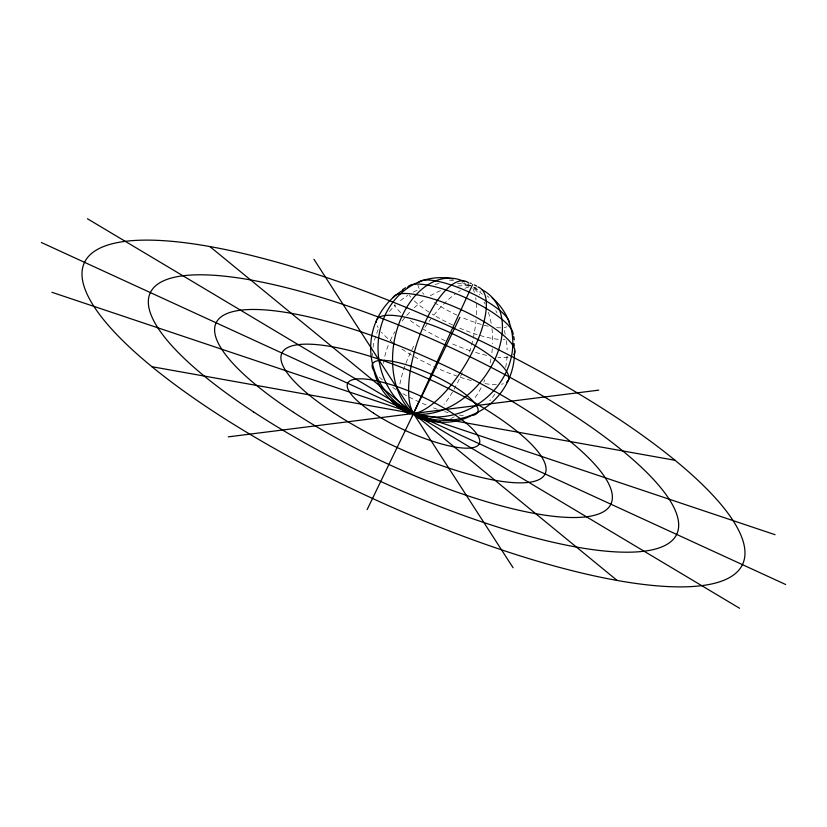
<?xml version="1.0" encoding="UTF-8"?>
<svg xmlns="http://www.w3.org/2000/svg" width="827" height="827" viewBox="0 0 827 827"><rect width="100%" height="100%" fill="white"/><g stroke="black" fill="none" stroke-linecap="round" stroke-linejoin="round"><path stroke-width="0.62" stroke-dasharray="4.13 3.1" d="M383.418 363.384A72.404 49.682 -50.7 0 1 388.339 345.138M390.282 340.579A72.404 49.682 -50.7 0 1 394.955 331.637M402.149 320.99A72.404 49.682 -50.7 0 1 410.626 311.272M414.317 307.706A72.404 49.682 -50.7 0 1 425.161 299.074M430.329 295.777A72.404 49.682 -50.7 0 1 440.925 290.504M457.858 286.049A72.404 49.682 -50.7 0 1 470.439 286.183M503.416 383.738A72.404 18.856 24.6 0 1 501.369 384.204M496.407 384.617A72.404 18.856 24.6 0 1 483.319 383.335M471.266 380.575A72.404 18.856 24.6 0 1 401.054 348.508M393.321 342.988A72.404 18.856 24.6 0 1 381.526 332.258M378.094 327.554A72.404 18.856 24.6 0 1 377.164 325.724M372.377 355.662A72.404 64.723 -32.8 0 1 372.47 353.274M373.07 347.288A72.404 64.723 -32.8 0 1 378.177 329.653M389.465 311.479A72.404 64.723 -32.8 0 1 395.606 304.936M400.444 300.677A72.404 64.723 -32.8 0 1 407.773 295.394M413.345 292.127A72.404 64.723 -32.8 0 1 417.976 289.853M435.012 284.354A72.404 64.723 -32.8 0 1 440.005 283.516M457.445 283.289A72.404 64.723 -32.8 0 1 470.553 286.018M473.964 287.196A72.404 64.723 -32.8 0 1 476.187 288.075M467.513 284.095A72.404 64.444 82.8 0 1 470.666 285.78M473.737 287.651A72.404 64.444 82.8 0 1 482.379 294.329M495.766 310.663A72.404 64.444 82.8 0 1 497.037 312.854M504.284 330.583A72.404 64.444 82.8 0 1 505.214 334.346M506.372 340.693A72.404 64.444 82.8 0 1 507.137 349.707M507.065 356.148A72.404 64.444 82.8 0 1 505.648 367.581M494.846 394.097A72.404 64.444 82.8 0 1 489.708 400.888M449.433 280.095A72.404 69.902 25.8 0 1 455.791 281.139M462.035 282.731A72.404 69.902 25.8 0 1 470.522 285.853M474.026 287.507A72.404 69.902 25.8 0 1 480.766 291.331M487.062 295.839A72.404 69.902 25.8 0 1 489.057 297.482M399.906 384.028A72.404 27.084 -59.2 0 1 414.327 344.983M424.902 327.296A72.404 27.084 -59.2 0 1 430.784 319.057M433.824 315.159A72.404 27.084 -59.2 0 1 455.46 293.843M458.416 291.838A72.404 27.084 -59.2 0 1 460.339 290.659M464.97 288.313A72.404 27.084 -59.2 0 1 469.291 286.845M472.879 288.499A72.404 26.412 -71.5 0 1 474.502 292.696M475.68 297.71A72.404 26.412 -71.5 0 1 476.011 299.922M476.383 303.457A72.404 26.412 -71.5 0 1 476.445 315.407M476.114 319.77A72.404 26.412 -71.5 0 1 469.633 352.044M462.231 372.605A72.404 26.412 -71.5 0 1 444.099 404.331M474.533 288.933A72.404 49.165 -79.9 0 1 479.691 294.939M484.095 302.062A72.404 49.165 -79.9 0 1 485.067 304.005M488.406 312.317A72.404 49.165 -79.9 0 1 491.259 323.781M491.972 328.608A72.404 49.165 -79.9 0 1 492.592 343.67M492.282 348.787A72.404 49.165 -79.9 0 1 491.734 353.915M490.928 359.021A72.404 49.165 -79.9 0 1 489.873 364.076M484.818 379.882A72.404 49.165 -79.9 0 1 483.836 382.198M481.138 387.78A72.404 49.165 -79.9 0 1 474.171 398.955M454.323 416.798A72.404 49.165 -79.9 0 1 450.818 418.493M506.806 326.779A49.93 13.005 24.6 0 1 504.201 327.544M500.78 327.833A49.93 13.005 24.6 0 1 496.603 327.626M488.199 326.231A49.93 13.005 24.6 0 1 461.27 317.092M456.938 315.139A49.93 13.005 24.6 0 1 431.952 300.811M423.962 294.257A49.93 13.005 24.6 0 1 422.442 292.717M419.186 288.478A49.93 13.005 24.6 0 1 417.955 284.953M505.204 339.452A57.921 15.093 24.6 0 1 503.105 339.546M498.257 339.318A57.921 15.093 24.6 0 1 457.269 327.089M452.565 324.97A57.921 15.093 24.6 0 1 432.232 314.126M429.079 312.151A57.921 15.093 24.6 0 1 412.239 298.816M410.719 297.1A57.921 15.093 24.6 0 1 409.458 295.456M508.047 357.119A66.832 17.408 24.6 0 1 497.875 357.233M486.617 355.362A66.832 17.408 24.6 0 1 474.212 352.013M470.036 350.669A66.832 17.408 24.6 0 1 450.581 343.133M445.143 340.683A66.832 17.408 24.6 0 1 408.3 319.077M400.64 312.565A66.832 17.408 24.6 0 1 394.252 304.832M463.347 415.578A57.921 15.093 24.6 0 1 458.706 414.958M448.079 412.59A57.921 15.093 24.6 0 1 444.606 411.598M437.39 409.262A57.921 15.093 24.6 0 1 431.797 407.225M426.143 404.972A57.921 15.093 24.6 0 1 402.294 393.342M396.247 389.734A57.921 15.093 24.6 0 1 391.171 386.436M382.529 379.955A57.921 15.093 24.6 0 1 379.076 376.864"/><path stroke-width="1.24" d="M412.725 414.813L412.373 415.712L472.568 284.612M367.136 509.618L459.864 317.382M402.77 289.481L405.654 287.703M228.252 436.863L598.748 390.137M151.93 366.702L675.07 460.298M51.936 292.303L775.064 534.697M470.449 283.134L471.235 283.465M41.35 242.497L785.65 584.503M474.378 284.901L476.641 286.07M87.424 218.741L739.576 608.258M209.882 246.56L617.118 580.44M313.919 259.264L513.081 567.736M513.743 336.527L514.27 339.856M482.151 289.832A72.404 49.682 -50.7 0 1 481.448 380.927A72.404 49.682 -50.7 0 1 391.988 401.24M376.316 322.437A72.404 18.856 24.6 0 1 450.798 332.95A72.404 18.856 24.6 0 1 506.548 382.281M492.199 297.885A72.404 64.723 -32.8 0 1 476.331 405.178A72.404 64.723 -32.8 0 1 373.99 370.878M477.996 286.959A72.404 27.084 -59.2 0 1 464.485 366.092A72.404 27.084 -59.2 0 1 402.522 409.468M423.445 419.082A72.404 26.412 -71.5 0 1 417.511 341.685A72.404 26.412 -71.5 0 1 468.899 283.154M471.307 415.599A72.404 64.444 82.8 0 1 378.735 358.546A72.404 64.444 82.8 0 1 453.144 278.999M514.528 351.041A72.404 69.902 25.8 0 1 408.879 411.184A72.404 69.902 25.8 0 1 402.987 290.153M514.022 343.505A72.404 69.902 25.8 0 1 514.28 346.017M440.14 421.46A72.404 49.165 -79.9 0 1 394.117 341.716A72.404 49.165 -79.9 0 1 464.536 281.728M418.813 282.286A49.93 13.005 24.6 0 1 469.322 292.2A49.93 13.005 24.6 0 1 509.329 323.874M407.432 287.631A57.921 15.093 24.6 0 1 464.733 297.358A57.921 15.093 24.6 0 1 513.019 334.966M393.063 297.596A66.832 17.408 24.6 0 1 463.523 310.818A66.832 17.408 24.6 0 1 513.825 354.452M373.535 370.165A57.921 15.093 24.6 0 1 431.694 374.486A57.921 15.093 24.6 0 1 472.155 415.485M213.542 411.505A362.009 94.299 24.6 0 0 742.439 564.645A362.009 94.299 24.6 0 0 284.519 264.361A362.009 94.299 24.6 0 0 213.542 411.505M253.538 411.898A289.605 75.443 24.6 0 0 676.651 534.418A289.605 75.443 24.6 0 0 310.321 294.185A289.605 75.443 24.6 0 0 253.538 411.898M293.523 412.301A217.201 56.577 24.6 0 0 610.864 504.181A217.201 56.577 24.6 0 0 336.113 324.019A217.201 56.577 24.6 0 0 293.523 412.301M373.504 413.097A72.404 18.856 24.6 0 0 479.288 443.727A72.404 18.856 24.6 0 0 387.708 383.676A72.404 18.856 24.6 0 0 373.504 413.097M333.519 412.704A144.797 37.722 24.6 0 0 545.076 473.954A144.797 37.722 24.6 0 0 361.906 353.842A144.797 37.722 24.6 0 0 333.519 412.704"/></g></svg>
